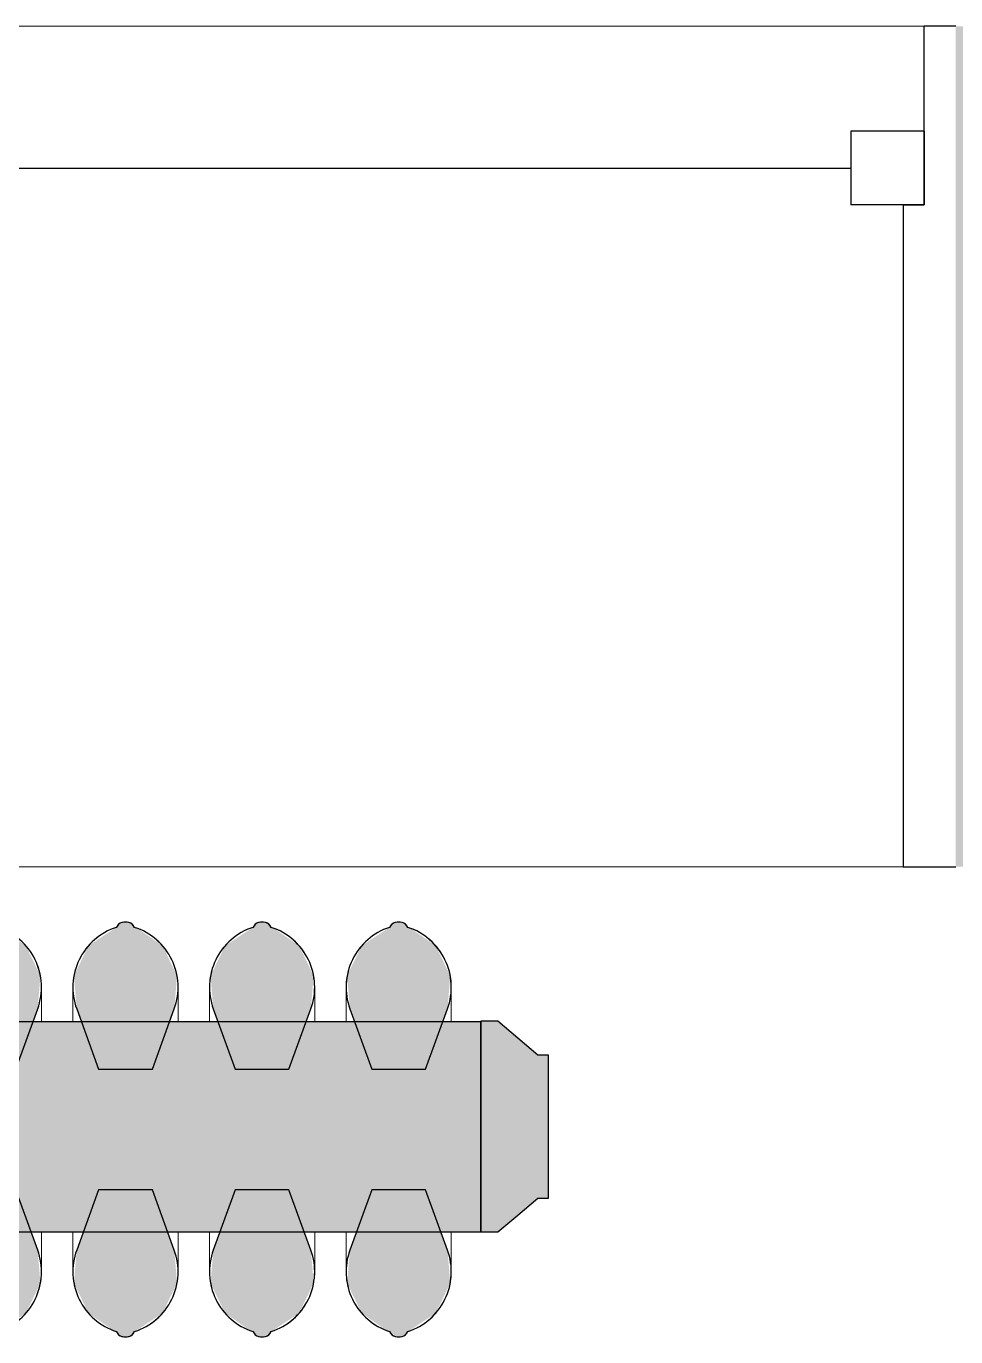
# Model space of a CAD drawing. Header units: inches. Extents: x -1287 to 1590, y -3558 to 989.
# Drawn here: x -174.18 to -152.07, y 532.5 to 563.68 of the extents above; entities that cross this region are included whole.
import ezdxf

# ---------------------------------------------------------------- set-up
doc = ezdxf.new("R2010")
doc.units = ezdxf.units.IN
doc.header["$MEASUREMENT"] = 0
for name, color, linetype, lineweight in [('A-GENM', 13, 'Continuous', 9), ('A-GLAZ', 151, 'Continuous', 18), ('A-WALL', 113, 'Continuous', 18), ('A-WALL-PATT', 111, 'Continuous', 18)]:
    doc.layers.add(name, color=color, linetype=linetype, lineweight=lineweight)

# ---------------------------------------------------------------- blocks, each defined once
blk = doc.blocks.new('Double Hung - side window 4_ X 6_ 3_ H 2-6124000-1st Floor Construction')
at = {"layer": 'A-GLAZ', "color": 8, "lineweight": 30}
for p, q in [((21.36523437499916, 5.750000000000001), (21.36523437499916, 10)), ((22.11523437499993, 10), (21.36523437499916, 10)), ((19.61523437499987, 7.5), (19.61523437499987, 5.750000000000001)), ((21.36523437499916, 7.5), (19.61523437499987, 7.5)), ((21.36523437499916, 7.5), (21.36523437499916, 5.750000000000001)), ((-19.61523437500052, 6.624999999999966), (19.61523437499988, 6.624999999999966)), ((21.36523437499916, 5.750000000000001), (19.61523437499987, 5.750000000000001)), ((20.86523437499987, 5.750000000000001), (21.36523437499916, 5.750000000000001)), ((20.86523437499987, 5.750000000000001), (20.86523437499987, -10.00000000000001)), ((20.86523437499987, -10.00000000000001), (22.1152343750005, -10.00000000000001))]:
    blk.add_line(p, q, dxfattribs=at)
blk = doc.blocks.new('Cast_Iron_Radiator_8182 - Cast_Iron_Radiator_8182-V46-1st Floor Construction')
at = {"layer": 'A-GENM'}
h = blk.add_hatch(color=7, dxfattribs=at)
h.paths.add_polyline_path([(5.226150043624471, -3.659771753697754), (5.161429693982568, -2.870047532781285), (4.639065636835539, -1.43486408103476), (3.360934363162556, -1.43486408103476), (2.838570306015526, -2.870047532781285), (2.773849956373538, -3.659771753697754), (3.120515479449437, -4.372285672069608), (3.807405412409622, -4.848145923510713), (3.87448298260702, -4.910151791603169), (4.036981457675352, -4.932636959333506), (4.125517017391075, -4.910151791603169), (4.218168685867254, -4.808765265588447), (4.879484520548657, -4.372285672069608), (5.1050234200259, -3.908727589956328)], flags=0)
h.paths.add_polyline_path([(5.226150043623107, 3.659771753698947), (4.879484520548572, 4.372285672067988), (4.192594587588387, 4.848145923509178), (4.125517017390989, 4.910151791604362), (3.963018542322657, 4.9326369593347), (3.87448298260702, 4.910151791604362), (3.781831314130755, 4.808765265589641), (3.120515479449437, 4.372285672067988), (2.773849956373538, 3.659771753698947), (2.838570306015441, 2.870047532782479), (3.360934363162556, 1.434864081033225), (4.639065636835539, 1.434864081033225), (5.161429693982568, 2.870047532782479)], flags=0)
h = blk.add_hatch(color=7, dxfattribs=at)
h.paths.add_polyline_path([(8.47615004362356, -3.659771753697754), (8.411429693983022, -2.870047532781285), (7.889065636835993, -1.43486408103476), (6.610934363163095, -1.43486408103476), (6.088570306014531, -2.870047532781285), (6.023849956373993, -3.659771753697754), (6.370515479448613, -4.372285672069522), (7.057405412408712, -4.848145923510713), (7.124482982607474, -4.910151791603169), (7.286981457675807, -4.932636959333506), (7.375517017390165, -4.910151791603169), (7.468168685867709, -4.808765265588447), (8.129484520549111, -4.372285672069522), (8.355023420025502, -3.908727589956328)], flags=0)
h.paths.add_polyline_path([(8.47615004362356, 3.659771753698947), (8.129484520549026, 4.372285672067988), (7.442594587588842, 4.848145923509178), (7.37551701739008, 4.910151791604362), (7.213018542321747, 4.9326369593347), (7.124482982607474, 4.910151791604362), (7.031831314129845, 4.808765265589641), (6.370515479448527, 4.372285672067988), (6.023849956373993, 3.659771753698947), (6.088570306014531, 2.870047532782479), (6.610934363163095, 1.434864081033225), (7.889065636835908, 1.434864081033225), (8.411429693983022, 2.870047532782479)], flags=0)
h = blk.add_hatch(color=7, dxfattribs=at)
h.paths.add_polyline_path([(11.72615004362402, 3.659771753699033), (11.37948452054948, 4.372285672067988), (10.6925945875893, 4.848145923509178), (10.62551701739053, 4.910151791604362), (10.4630185423222, 4.9326369593347), (10.37448298260793, 4.910151791604362), (10.2818313141303, 4.808765265589641), (9.620515479448981, 4.372285672067988), (9.273849956374447, 3.659771753699033), (9.338570306014985, 2.870047532782479), (9.8609343631621, 1.434864081033225), (11.139065636835, 1.434864081033225), (11.6614296939822, 2.870047532782479)], flags=0)
h.paths.add_polyline_path([(11.72615004362402, -3.659771753697754), (11.66142969398356, -2.870047532781285), (11.139065636835, -1.43486408103476), (9.8609343631621, -1.43486408103476), (9.338570306014985, -2.870047532781285), (9.273849956374447, -3.659771753697754), (9.620515479449066, -4.372285672069522), (10.30740541240925, -4.848145923510713), (10.37448298260801, -4.910151791603169), (10.53698145767626, -4.932636959333506), (10.62551701739053, -4.910151791603169), (10.71816868586825, -4.808765265588447), (11.37948452054957, -4.372285672069522), (11.60502342002596, -3.908727589956328)], flags=0)
h = blk.add_hatch(color=7, dxfattribs=at)
h.paths.add_polyline_path([(14.97615004362456, -3.659771753697754), (14.91142969398265, -2.870047532781285), (14.38906563683545, -1.43486408103476), (13.11093436316255, -1.43486408103476), (12.58857030601544, -2.870047532781285), (12.52384995637354, -3.659771753697754), (12.87051547944952, -4.372285672069522), (13.55740541240971, -4.848145923507899), (13.6244829826071, -4.910151791603169), (13.78698145767535, -4.932636959333506), (13.87551701739099, -4.910151791603169), (13.96816868586734, -4.808765265588447), (14.62948452054857, -4.372285672069522), (14.8550234200259, -3.908727589956328)], flags=0)
h.paths.add_polyline_path([(14.97615004362319, 3.659771753699033), (14.62948452054857, 4.372285672067988), (13.94259458758839, 4.848145923509263), (13.87551701739099, 4.910151791604362), (13.71301854232274, 4.9326369593347), (13.62448298260702, 4.910151791604362), (13.53183131413075, 4.808765265589641), (12.87051547944944, 4.372285672067988), (12.52384995637354, 3.659771753699033), (12.58857030601544, 2.870047532782479), (13.11093436316255, 1.434864081033225), (14.38906563683545, 1.434864081033225), (14.91142969398257, 2.870047532782479)], flags=0)
for points in [[(15.70151751941671, -2.437867123277868), (15.70151751941662, 2.561094278890919), (-7.179277944830885, 2.561094278891005), (-7.179277944830885, -2.437867123277868), (11.73499457829206, -2.437867123277868)], [(17.31376319949882, -1.633754685820122), (17.31376319949882, 1.770055704873044), (17.06376319949836, 1.770055704873044), (16.10620764560022, 2.573908107555468), (15.70151751941662, 2.573908107555468), (15.70151751941671, -2.43760708850263), (16.1062076456003, -2.43760708850263), (17.06376319949845, -1.633754685820122)]]:
    blk.add_hatch(color=7, dxfattribs=at).paths.add_polyline_path(points, flags=0)
at = {"layer": 'A-GENM', "color": 8, "lineweight": 30}
for p, q in [((7.057405412409479, 4.848145923509946), (7.031831314130613, 4.808765265590409)), ((7.286981457676574, 4.932636959335468), (7.213018542322515, 4.932636959335468)), ((7.468168685868476, 4.808765265590409), (7.44259458758961, 4.848145923509946)), ((10.30740541240993, 4.848145923509946), (10.28183131413107, 4.808765265590409)), ((10.53698145767703, 4.932636959335468), (10.46301854232297, 4.932636959335468)), ((10.71816868586893, 4.808765265590409), (10.69259458759006, 4.848145923509946)), ((13.55740541241039, 4.848145923509946), (13.53183131413152, 4.808765265590409)), ((13.78698145767612, 4.932636959335468), (13.71301854232342, 4.932636959335468)), ((13.96816868586802, 4.808765265590409), (13.94259458758915, 4.848145923509946)), ((4.639065636836221, 1.434864081033993), (5.161429693983336, 2.870047532783246)), ((6.088570306015298, 2.870047532783246), (6.610934363163778, 1.434864081033993)), ((7.889065636836675, 1.434864081033993), (8.41142969398379, 2.870047532783246)), ((9.338570306015752, 2.870047532783246), (9.860934363162867, 1.434864081033993)), ((11.13906563683577, 1.434864081033993), (11.66142969398424, 2.870047532783246)), ((12.58857030601621, 2.870047532783246), (13.11093436316332, 1.434864081033993)), ((14.38906563683622, 1.434864081033993), (14.91142969398333, 2.870047532783246)), ((15.70151751941739, 2.561094278891687), (-7.179277944830118, 2.561094278891687)), ((16.10620764560099, 2.573908107556235), (15.70151751941739, 2.573908107556235)), ((15.70151751941739, 2.573908107556235), (15.70151751941739, -2.437607088501863)), ((15.70151751941739, -2.437867123277101), (15.70151751941739, 2.561094278891687)), ((17.31376319949959, 1.770055704873812), (17.06376319949913, 1.770055704873812)), ((17.31376319949959, -1.63375468581944), (17.31376319949959, 1.770055704873812)), ((6.610934363163778, 1.434864081033993), (7.889065636836675, 1.434864081033993)), ((9.860934363162867, 1.434864081033993), (11.13906563683577, 1.434864081033993)), ((13.11093436316332, 1.434864081033993), (14.38906563683622, 1.434864081033993)), ((5.161429693983336, -2.870047532780517), (4.639065636836221, -1.434864081033993)), ((6.610934363163778, -1.434864081033993), (6.088570306015298, -2.870047532780517)), ((7.889065636836675, -1.434864081033993), (6.610934363163778, -1.434864081033993)), ((8.41142969398379, -2.870047532780517), (7.889065636836675, -1.434864081033993)), ((9.860934363162867, -1.434864081033993), (9.338570306015752, -2.870047532780517)), ((11.13906563683577, -1.434864081033993), (9.860934363162867, -1.434864081033993)), ((11.66142969398424, -2.870047532780517), (11.13906563683577, -1.434864081033993)), ((13.11093436316332, -1.434864081033993), (12.58857030601621, -2.870047532780517)), ((14.38906563683622, -1.434864081033993), (13.11093436316332, -1.434864081033993)), ((14.91142969398333, -2.870047532780517), (14.38906563683622, -1.434864081033993)), ((17.06376319949913, -1.63375468581944), (17.31376319949959, -1.63375468581944)), ((-7.179277944830118, -2.437867123277101), (15.70151751941739, -2.437867123277101)), ((15.70151751941739, -2.437607088501863), (16.10620764560099, -2.437607088501863)), ((7.031831314130613, -4.80876526558768), (7.057405412409479, -4.848145923509946)), ((7.213018542322515, -4.932636959332739), (7.286981457676574, -4.932636959332739)), ((7.44259458758961, -4.848145923509946), (7.468168685868476, -4.80876526558768)), ((10.28183131413107, -4.80876526558768), (10.30740541240993, -4.848145923509946)), ((10.46301854232297, -4.932636959332739), (10.53698145767703, -4.932636959332739)), ((10.69259458759006, -4.848145923509946), (10.71816868586893, -4.80876526558768)), ((13.53183131413152, -4.80876526558768), (13.55740541241039, -4.848145923507217)), ((13.71301854232342, -4.932636959332739), (13.78698145767612, -4.932636959332739)), ((13.94259458758915, -4.848145923507217), (13.96816868586802, -4.80876526558768))]:
    blk.add_line(p, q, dxfattribs=at)
at = {"layer": 'A-GENM', "flags": 128}
for points in [[(4.86493149787418, 4.388632481275066), (4.90425264828525, 4.34331838682371), (4.941730265503508, 4.296468112190211), (4.977304393336452, 4.248156607819822), (5.010918120768195, 4.198461161813667), (5.042517673005306, 4.147461276284331), (5.072052497505154, 4.09523854016902), (5.09947534484894, 4.041876498705533), (5.124742344330939, 3.987460519776703), (5.147813074141765, 3.932077657340812), (5.1686506260354, 3.875816512163282), (5.187221664373765, 3.818767090074828), (5.203496479457328, 3.761020657980736), (5.21744903505359, 3.702669597853883), (5.229057010049956, 3.643807258942729), (5.238301834162768, 3.584527808433108), (5.245168717645469, 3.524926080800185), (5.249646674949331, 3.465097426093734), (5.251728542298138, 3.405137557398575), (5.251890762803582, 3.383077747770471)], [(5.998109237193602, 3.383077747770556), (5.999309077202155, 3.443061749050457), (6.002906677739673, 3.502949788724294), (6.008896283412809, 3.56264605870399), (6.017268312130112, 3.622055057691966), (6.02800937043176, 3.681081743963204), (6.041102274915573, 3.739631687411218), (6.056526079727433, 3.797611220616715), (6.074256110069967, 3.854927588694749), (6.094264001676719, 3.911489097683244), (6.116517746189316, 3.967205261233544), (6.140981742363606, 4.021986945369547), (6.167616853024724, 4.075746511082797), (6.196380467677186, 4.128397954536154), (6.227226570673507, 4.179857044651867), (6.260105814829131, 4.230041457863137), (6.294965600367191, 4.278870909814116), (6.331750159067183, 4.326267283798187), (6.370400643482212, 4.372154755727734), (6.410855221082271, 4.416459915436405), (6.453049173172871, 4.459111884119806), (6.496914998431634, 4.500042427726867), (6.542382520895727, 4.539186066118986), (6.589379002228411, 4.576480177825061), (6.637829258084962, 4.611865100222047), (6.687655778391416, 4.645284224982446), (6.738778851344448, 4.67668408863551), (6.791116690932966, 4.706014458097967), (6.844585567778551, 4.733228411035298), (6.899099943084166, 4.758282410928131), (6.954572605478631, 4.781136376721405), (7.010914810535438, 4.801753746944853), (7.031831314130016, 4.808765265589044)], [(7.057405412408797, 4.848145923509775), (7.061571062393369, 4.85428795466592), (7.065978996038893, 4.860258491282962), (7.070622161591586, 4.866047981775863), (7.075493130977207, 4.87164716419491), (7.080584111683691, 4.877047081042746), (7.085886959228104, 4.882239093604197), (7.091393190185499, 4.887214895766731), (7.097093995760985, 4.891966527308425), (7.102980255881675, 4.896486386632488), (7.109042553787076, 4.90076724292794), (7.115271191093824, 4.904802247738217), (7.121656203310862, 4.908584945916288), (7.128187375780782, 4.912109285951799), (7.134854260020631, 4.915369629652758), (7.141646190438222, 4.91836076116462), (7.148552301393351, 4.921077895315022), (7.15556154458207, 4.923516685269049), (7.162662706710193, 4.925673229483038), (7.169844427433417, 4.927544077946151), (7.177095217530392, 4.929126237700017), (7.184403477283836, 4.930417177626452), (7.191757515037039, 4.931414832497125), (7.199145565898561, 4.932117606276903), (7.206555810562889, 4.932524374677882), (7.213018542321747, 4.932636959334615)], [(7.28698145767538, 4.932636959334615), (7.294401374021276, 4.932488541218077), (7.301809420083855, 4.932043524305839), (7.30919374456971, 4.931302620529919), (7.316542534134896, 4.930267015178514), (7.323844032283772, 4.928938364999111), (7.331086558176877, 4.927318795548529), (7.338258525317712, 4.925410897792459), (7.345348460088956, 4.92321772396039), (7.35234502010715, 4.920742782662471), (7.359237012369078, 4.917990033276936), (7.366013411157183, 4.914963879615498), (7.372663375678882, 4.911669162878581), (7.379176267409661, 4.908111153909998), (7.385541667111993, 4.90429554476509), (7.391749391504333, 4.90022843960466), (7.39778950955187, 4.895916344929218), (7.40365235835415, 4.891366159170501), (7.409328558603817, 4.886585161655005), (7.414809029591395, 4.881581000958902), (7.420085003732168, 4.876361682671813), (7.425148040593228, 4.870935556589472), (7.429990040395636, 4.865311303356264), (7.434603256972593, 4.859497920577581), (7.43898031016161, 4.853504708425702), (7.442594587588331, 4.848145923509775)], [(7.468168685867197, 4.808765265589044), (7.524808007858154, 4.788978723950748), (7.580610773806796, 4.766943040660094), (7.635487711191501, 4.742693468109791), (7.689351028618915, 4.716268800442776), (7.742114556271303, 4.687711311490374), (7.793693883760226, 4.657066687142986), (7.844006495164677, 4.624383952262348), (7.892971901038975, 4.589715392252542), (7.940511767179316, 4.553116469413793), (7.986550039941164, 4.514645734215406), (8.031013067909013, 4.474364731626991), (8.073829719723078, 4.432337902659838), (8.114931497874208, 4.388632481275066), (8.154252648285192, 4.34331838682371), (8.19173026550362, 4.296468112190211), (8.22730439333648, 4.248156607819822), (8.260918120768137, 4.198461161813753), (8.292517673005333, 4.147461276284331), (8.322052497505096, 4.09523854016902), (8.349475344849052, 4.041876498705533), (8.374742344330967, 3.987460519776789), (8.397813074141792, 3.932077657340812), (8.418650626035427, 3.875816512163368), (8.437221664373878, 3.818767090074914), (8.453496479457355, 3.761020657980736), (8.467449035053532, 3.702669597853883), (8.479057010049898, 3.643807258942729), (8.48830183416271, 3.584527808433193), (8.495168717645411, 3.524926080800185), (8.499646674949444, 3.465097426093734), (8.501728542298165, 3.405137557398575), (8.50189076280361, 3.383077747770556)], [(9.24810923719363, 3.383077747770556), (9.249309077202183, 3.443061749050457), (9.2529066777397, 3.502949788724294), (9.258896283412836, 3.56264605870399), (9.267268312130225, 3.622055057691966), (9.278009370431702, 3.681081743963204), (9.2911022749156, 3.739631687411304), (9.30652607972746, 3.797611220616801), (9.324256110069909, 3.854927588694749), (9.344264001676661, 3.911489097683244), (9.366517746189258, 3.967205261233544), (9.390981742363634, 4.021986945369547), (9.417616853024667, 4.075746511082797), (9.446380467677129, 4.128397954536154), (9.477226570673535, 4.179857044651867), (9.510105814829073, 4.230041457863137), (9.544965600367133, 4.278870909814201), (9.58175015906721, 4.326267283798273), (9.62040064348224, 4.372154755727819), (9.660855221082214, 4.416459915436405), (9.703049173172813, 4.459111884119806), (9.746914998431661, 4.500042427726867), (9.792382520895755, 4.539186066118986), (9.839379002228439, 4.576480177825146), (9.887829258084905, 4.611865100222047), (9.937655778391358, 4.645284224982446), (9.988778851344476, 4.676684088635596), (10.04111669093299, 4.706014458098053), (10.09458556777858, 4.733228411035298), (10.14909994308419, 4.758282410928216), (10.20457260547857, 4.781136376721405), (10.26091481053547, 4.801753746944853), (10.28183131412996, 4.80876526558913)], [(10.30740541240882, 4.848145923509775), (10.31157106239348, 4.85428795466592), (10.31597899603883, 4.860258491283047), (10.32062216159153, 4.866047981775863), (10.32549313097715, 4.87164716419491), (10.33058411168372, 4.877047081042746), (10.33588695922813, 4.882239093604197), (10.34139319018553, 4.887214895766816), (10.34709399576093, 4.891966527308511), (10.3529802558817, 4.896486386632488), (10.35904255378719, 4.900767242928025), (10.36527119109385, 4.904802247738302), (10.3716562033108, 4.908584945916288), (10.37818737578072, 4.912109285951884), (10.38485426002074, 4.915369629652758), (10.39164619043816, 4.91836076116462), (10.39855230139346, 4.921077895315107), (10.40556154458201, 4.923516685269049), (10.41266270671022, 4.925673229483038), (10.41984442743336, 4.927544077946151), (10.42709521753033, 4.929126237700017), (10.43440347728378, 4.930417177626452), (10.44175751503707, 4.931414832497125), (10.4491455658985, 4.932117606276903), (10.45655581056292, 4.932524374677882), (10.46301854232186, 4.932636959334615)], [(10.53698145767541, 4.932636959334615), (10.5444013740213, 4.932488541218077), (10.5518094200838, 4.932043524305839), (10.55919374456974, 4.931302620529919), (10.56654253413492, 4.930267015178514), (10.5738440322838, 4.928938364999111), (10.5810865581769, 4.927318795548529), (10.58825852531774, 4.925410897792459), (10.5953484600889, 4.92321772396039), (10.60234502010726, 4.920742782662471), (10.60923701236911, 4.917990033276936), (10.61601341115712, 4.914963879615583), (10.62266337567882, 4.911669162878581), (10.6291762674096, 4.908111153909998), (10.63554166711202, 4.90429554476509), (10.64174939150436, 4.90022843960466), (10.6477895095519, 4.895916344929218), (10.65365235835418, 4.891366159170501), (10.65932855860384, 4.886585161655005), (10.66480902959134, 4.881581000958902), (10.6700850037322, 4.876361682671813), (10.67514804059334, 4.870935556589557), (10.67999004039566, 4.865311303356349), (10.68460325697253, 4.859497920577666), (10.68898031016155, 4.853504708425702), (10.69259458758836, 4.848145923509775)], [(10.71816868586722, 4.808765265589044), (10.77480800785818, 4.788978723950748), (10.83061077380682, 4.76694304066018), (10.88548771119144, 4.742693468109791), (10.93935102861886, 4.716268800442776), (10.99211455627133, 4.687711311490374), (11.04369388376025, 4.657066687142986), (11.09400649516462, 4.624383952262433), (11.142971901039, 4.589715392252628), (11.19051176717934, 4.553116469413879), (11.23655003994119, 4.514645734215406), (11.28101306790904, 4.474364731626991), (11.32382971972311, 4.432337902659838), (11.36493149787424, 4.388632481275066), (11.40425264828522, 4.34331838682371), (11.44173026550356, 4.296468112190211), (11.47730439333642, 4.248156607819822), (11.51091812076817, 4.198461161813753), (11.54251767300536, 4.147461276284331), (11.57205249750521, 4.095238540169105), (11.599475344849, 4.041876498705533), (11.62474234433091, 3.987460519776789), (11.64781307414182, 3.932077657340812), (11.66865062603537, 3.875816512163368), (11.68722166437382, 3.818767090074914), (11.7034964794573, 3.761020657980822), (11.71744903505356, 3.702669597853883), (11.72905701004993, 3.643807258942814), (11.73830183416274, 3.584527808433193), (11.74516871764544, 3.524926080800185), (11.74964667494939, 3.465097426093734), (11.75172854229811, 3.405137557398575), (11.75189076280364, 3.383077747770556)], [(12.49810923719357, 3.383077747770556), (12.49930907720213, 3.443061749050542), (12.50290667773964, 3.502949788724379), (12.50889628341286, 3.56264605870399), (12.51726831213017, 3.622055057691966), (12.52800937043182, 3.681081743963204), (12.54110227491554, 3.739631687411304), (12.55652607972749, 3.797611220616801), (12.57425611006994, 3.854927588694749), (12.59426400167678, 3.911489097683244), (12.61651774618929, 3.96720526123363), (12.64098174236366, 4.021986945369547), (12.6676168530247, 4.075746511082797), (12.69638046767716, 4.128397954536154), (12.72722657067348, 4.179857044651867), (12.7601058148291, 4.230041457863137), (12.79496560036725, 4.278870909814201), (12.83175015906724, 4.326267283798273), (12.87040064348227, 4.372154755727819), (12.91085522108224, 4.416459915436405), (12.95304917317284, 4.459111884119891), (12.9969149984316, 4.500042427726867), (13.0423825208957, 4.539186066118986), (13.08937900222847, 4.576480177825146), (13.13782925808493, 4.611865100222047), (13.18765577839147, 4.645284224982446), (13.23877885134442, 4.676684088635596), (13.29111669093302, 4.706014458098053), (13.34458556777852, 4.733228411035298), (13.39909994308422, 4.758282410928216), (13.4545726054786, 4.781136376721405), (13.51091481053549, 4.801753746944853), (13.53183131412999, 4.80876526558913)], [(13.55740541240877, 4.848145923509775), (13.56157106239342, 4.85428795466592), (13.56597899603886, 4.860258491283047), (13.57062216159147, 4.866047981775863), (13.57549313097718, 4.87164716419491), (13.58058411168375, 4.877047081042746), (13.58588695922808, 4.882239093604197), (13.59139319018547, 4.887214895766816), (13.59709399576096, 4.891966527308511), (13.60298025588165, 4.896486386632488), (13.60904255378713, 4.900767242928025), (13.61527119109379, 4.904802247738302), (13.62165620331092, 4.908584945916288), (13.62818737578075, 4.912109285951884), (13.63485426002069, 4.915369629652758), (13.64164619043819, 4.91836076116462), (13.64855230139341, 4.921077895315107), (13.65556154458204, 4.923516685269049), (13.66266270671025, 4.925673229483038), (13.66984442743339, 4.927544077946151), (13.67709521753036, 4.929126237700017), (13.68440347728381, 4.930417177626537), (13.69175751503701, 4.931414832497125), (13.69914556589853, 4.932117606276988), (13.70655581056294, 4.932524374677882), (13.7130185423218, 4.932636959334615)], [(13.78698145767535, 4.932636959334615), (13.79440137402133, 4.932488541218077), (13.80180942008383, 4.932043524305924), (13.80919374456968, 4.931302620530004), (13.81654253413495, 4.930267015178514), (13.82384403228374, 4.928938364999111), (13.83108655817685, 4.927318795548529), (13.83825852531777, 4.925410897792545), (13.84534846008893, 4.923217723960476), (13.85234502010721, 4.920742782662557), (13.85923701236913, 4.917990033277021), (13.86601341115715, 4.914963879615583), (13.87266337567885, 4.911669162878666), (13.87917626740963, 4.908111153909998), (13.88554166711205, 4.904295544765175), (13.8917493915043, 4.90022843960466), (13.89778950955184, 4.895916344929303), (13.90365235835412, 4.891366159170587), (13.90932855860379, 4.88658516165509), (13.91480902959137, 4.881581000958902), (13.92008500373222, 4.876361682671813), (13.92514804059328, 4.870935556589557), (13.92999004039569, 4.865311303356349), (13.93460325697256, 4.859497920577666), (13.93898031016158, 4.853504708425702), (13.94259458758839, 4.848145923509775)], [(13.96816868586725, 4.80876526558913), (14.02480800785812, 4.788978723950748), (14.08061077380677, 4.76694304066018), (14.13548771119147, 4.742693468109791), (14.18935102861889, 4.716268800442776), (14.24211455627136, 4.687711311490374), (14.29369388376028, 4.657066687143071), (14.34400649516465, 4.624383952262433), (14.39297190103903, 4.589715392252628), (14.44051176717937, 4.553116469413879), (14.48655003994122, 4.514645734215406), (14.53101306790907, 4.474364731626991), (14.57382971972313, 4.432337902659838), (14.61493149787426, 4.388632481275152), (14.65425264828525, 4.34331838682371), (14.69173026550359, 4.296468112190211), (14.72730439333654, 4.248156607819822), (14.76091812076819, 4.198461161813753), (14.7925176730053, 4.147461276284331), (14.82205249750515, 4.095238540169105), (14.84947534484902, 4.041876498705618), (14.87474234433094, 3.987460519776789), (14.89781307414185, 3.932077657340812), (14.91865062603548, 3.875816512163368), (14.93722166437385, 3.818767090074914), (14.95349647945741, 3.761020657980822), (14.96744903505359, 3.702669597853883), (14.97905701004995, 3.643807258942814), (14.98830183416277, 3.584527808433193), (14.99516871764547, 3.52492608080027), (14.99964667494942, 3.465097426093819), (15.00172854229814, 3.405137557398575), (15.00189076280358, 3.383077747770556)], [(5.251890762803582, 3.383077747770471), (5.251890762803582, 3.381171539753694), (5.251890762803582, 3.375455965229434), (5.251890762803582, 3.365940167897719), (5.251890762803582, 3.352639371004443), (5.251890762803582, 3.335574852987093), (5.251890762803582, 3.314773913434351), (5.251890762803582, 3.290269829412267), (5.251890762803582, 3.26210180222796), (5.251890762803582, 3.230314894716002), (5.251890762803582, 3.194959959147695), (5.251890762803582, 3.156093555877902), (5.251890762803582, 3.113777862860757), (5.251890762803582, 3.068080576178346), (5.251890762803582, 3.019074801740941), (5.251890762803582, 2.966838938333864), (5.251890762803582, 2.911456552195204), (5.251890762803582, 2.85301624332888), (5.251890762803582, 2.791611503762112), (5.251890762803582, 2.727340567979467), (5.251890762803582, 2.660306255767722), (5.251890762803582, 2.59061580772655), (5.251890762803582, 2.561094278890919)], [(5.998109237193517, 2.57136493899631), (5.998109237193517, 2.641753365804959), (5.998109237193517, 2.709515337450341), (5.998109237193517, 2.774542449233052), (5.998109237193517, 2.836730671645824), (5.998109237193517, 2.895980516798857), (5.998109237193517, 2.95219719757938), (5.998109237193517, 3.005290779290305), (5.998109237193517, 3.055176323526865), (5.998109237193517, 3.101774024060063), (5.998109237193517, 3.145009334509268), (5.998109237193517, 3.184813087600844), (5.998109237193517, 3.221121605820968), (5.998109237193517, 3.253876803285635), (5.998109237193517, 3.283026278666511), (5.998109237193517, 3.30852339902114), (5.998109237193602, 3.330327374396091), (5.998109237193602, 3.348403323082067), (5.998109237193602, 3.362722327416946), (5.998109237193602, 3.373261480048597), (5.998109237193602, 3.38000392058089), (5.998109237193602, 3.38293886254749), (5.998109237193602, 3.383077747770556)], [(8.50189076280361, 3.383077747770556), (8.50189076280361, 3.381171539753694), (8.501890762803525, 3.375455965229434), (8.501890762803525, 3.365940167897804), (8.501890762803525, 3.352639371004443), (8.501890762803525, 3.335574852987093), (8.501890762803525, 3.314773913434351), (8.501890762803525, 3.290269829412267), (8.501890762803525, 3.26210180222796), (8.501890762803525, 3.230314894716087), (8.501890762803525, 3.19495995914778), (8.501890762803525, 3.156093555877902), (8.501890762803525, 3.113777862860843), (8.501890762803525, 3.068080576178346), (8.501890762803525, 3.019074801740941), (8.501890762803525, 2.966838938333864), (8.501890762803525, 2.911456552195289), (8.501890762803525, 2.85301624332888), (8.501890762803525, 2.791611503762112), (8.501890762803525, 2.727340567979467), (8.501890762803525, 2.660306255767722), (8.501890762803525, 2.59061580772655), (8.501890762803525, 2.561094278890919)], [(9.24810923719363, 2.57136493899631), (9.24810923719363, 2.641753365804959), (9.24810923719363, 2.709515337450341), (9.24810923719363, 2.774542449233052), (9.24810923719363, 2.836730671645824), (9.24810923719363, 2.895980516798943), (9.24810923719363, 2.952197197579465), (9.24810923719363, 3.005290779290305), (9.24810923719363, 3.055176323526865), (9.24810923719363, 3.101774024060063), (9.24810923719363, 3.145009334509353), (9.24810923719363, 3.184813087600844), (9.24810923719363, 3.221121605820968), (9.24810923719363, 3.253876803285635), (9.24810923719363, 3.283026278666511), (9.24810923719363, 3.30852339902114), (9.24810923719363, 3.330327374396176), (9.24810923719363, 3.348403323082067), (9.24810923719363, 3.362722327416946), (9.24810923719363, 3.373261480048597), (9.24810923719363, 3.38000392058089), (9.24810923719363, 3.38293886254749), (9.24810923719363, 3.383077747770556)], [(11.75189076280364, 3.383077747770556), (11.75189076280364, 3.381171539753694), (11.75189076280364, 3.37545596522952), (11.75189076280364, 3.365940167897804), (11.75189076280364, 3.352639371004443), (11.75189076280364, 3.335574852987093), (11.75189076280364, 3.314773913434436), (11.75189076280364, 3.290269829412267), (11.75189076280364, 3.262101802228045), (11.75189076280364, 3.230314894716087), (11.75189076280364, 3.19495995914778), (11.75189076280364, 3.156093555877987), (11.75189076280364, 3.113777862860843), (11.75189076280364, 3.068080576178346), (11.75189076280364, 3.019074801741027), (11.75189076280364, 2.966838938333864), (11.75189076280364, 2.911456552195289), (11.75189076280364, 2.85301624332888), (11.75189076280364, 2.791611503762197), (11.75189076280364, 2.727340567979553), (11.75189076280364, 2.660306255767807), (11.75189076280364, 2.590615807726635), (11.75189076280364, 2.561094278890919)], [(12.49810923719357, 2.57136493899631), (12.49810923719357, 2.641753365804959), (12.49810923719357, 2.709515337450426), (12.49810923719357, 2.774542449233138), (12.49810923719357, 2.836730671645824), (12.49810923719357, 2.895980516798943), (12.49810923719357, 2.952197197579465), (12.49810923719357, 3.005290779290305), (12.49810923719357, 3.055176323526865), (12.49810923719357, 3.101774024060063), (12.49810923719357, 3.145009334509353), (12.49810923719357, 3.184813087600844), (12.49810923719357, 3.221121605820968), (12.49810923719357, 3.25387680328572), (12.49810923719357, 3.283026278666511), (12.49810923719357, 3.30852339902114), (12.49810923719357, 3.330327374396176), (12.49810923719357, 3.348403323082067), (12.49810923719357, 3.362722327417031), (12.49810923719357, 3.373261480048597), (12.49810923719357, 3.380003920580975), (12.49810923719357, 3.38293886254749), (12.49810923719357, 3.383077747770556)], [(15.00189076280358, 3.383077747770556), (15.00189076280358, 3.381171539753779), (15.00189076280358, 3.37545596522952), (15.00189076280358, 3.365940167897804), (15.00189076280358, 3.352639371004443), (15.00189076280358, 3.335574852987093), (15.00189076280358, 3.314773913434436), (15.00189076280358, 3.290269829412267), (15.00189076280358, 3.262101802228045), (15.00189076280358, 3.230314894716087), (15.00189076280358, 3.19495995914778), (15.00189076280358, 3.156093555877987), (15.00189076280358, 3.113777862860843), (15.00189076280358, 3.068080576178346), (15.00189076280358, 3.019074801741027), (15.00189076280358, 2.966838938333864), (15.00189076280358, 2.911456552195289), (15.00189076280358, 2.85301624332888), (15.00189076280358, 2.791611503762197), (15.00189076280358, 2.727340567979553), (15.00189076280358, 2.660306255767807), (15.00189076280358, 2.590615807726635), (15.00189076280358, 2.561094278890919)], [(5.251890762803582, -2.437867123277868), (5.251890762803582, -2.498462663491352), (5.251890762803582, -2.571364938995884), (5.251890762803582, -2.641753365804532), (5.251890762803582, -2.709515337449914), (5.251890762803582, -2.774542449232626), (5.251890762803582, -2.836730671645398), (5.251890762803582, -2.895980516798431), (5.251890762803582, -2.952197197578954), (5.251890762803582, -3.005290779289794), (5.251890762803582, -3.055176323526438), (5.251890762803582, -3.101774024059636), (5.251890762803582, -3.145009334508841), (5.251890762803582, -3.184813087600417), (5.251890762803582, -3.221121605820457), (5.251890762803582, -3.253876803285209), (5.251890762803582, -3.283026278666085), (5.251890762803582, -3.308523399020714), (5.251890762803582, -3.330327374395665), (5.251890762803582, -3.348403323081555), (5.251890762803582, -3.36272232741652), (5.251890762803582, -3.373261480048086), (5.251890762803582, -3.380003920580463), (5.251890762803582, -3.382938862546979), (5.251890762803582, -3.38307774777013)], [(5.998109237193602, -3.383077747770045), (5.998109237193602, -3.381171539753268), (5.998109237193602, -3.375455965229008), (5.998109237193602, -3.365940167897292), (5.998109237193602, -3.352639371003931), (5.998109237193602, -3.335574852986667), (5.998109237193602, -3.314773913433924), (5.998109237193602, -3.29026982941184), (5.998109237193602, -3.262101802227533), (5.998109237193602, -3.230314894715576), (5.998109237193602, -3.194959959147269), (5.998109237193517, -3.156093555877475), (5.998109237193517, -3.113777862860331), (5.998109237193517, -3.068080576177919), (5.998109237193517, -3.019074801740515), (5.998109237193517, -2.966838938333353), (5.998109237193517, -2.911456552194778), (5.998109237193517, -2.853016243328454), (5.998109237193517, -2.791611503761686), (5.998109237193517, -2.727340567979041), (5.998109237193517, -2.660306255767295), (5.998109237193517, -2.590615807726123), (5.998109237193517, -2.518380713705795), (5.998109237193517, -2.443716534447531)], [(8.501890762803525, -2.437867123277868), (8.501890762803525, -2.498462663491352), (8.501890762803525, -2.571364938995799), (8.501890762803525, -2.641753365804447), (8.501890762803525, -2.709515337449914), (8.501890762803525, -2.774542449232626), (8.501890762803525, -2.836730671645312), (8.501890762803525, -2.895980516798431), (8.501890762803525, -2.952197197578954), (8.501890762803525, -3.005290779289794), (8.501890762803525, -3.055176323526353), (8.501890762803525, -3.101774024059551), (8.501890762803525, -3.145009334508841), (8.501890762803525, -3.184813087600332), (8.501890762803525, -3.221121605820457), (8.501890762803525, -3.253876803285209), (8.501890762803525, -3.283026278666), (8.501890762803525, -3.308523399020629), (8.50189076280361, -3.330327374395665), (8.50189076280361, -3.348403323081555), (8.50189076280361, -3.362722327416435), (8.50189076280361, -3.373261480048086), (8.50189076280361, -3.380003920580463), (8.50189076280361, -3.382938862546979), (8.50189076280361, -3.383077747770045)], [(9.24810923719363, -3.383077747770045), (9.24810923719363, -3.381171539753268), (9.24810923719363, -3.375455965229008), (9.24810923719363, -3.365940167897292), (9.24810923719363, -3.352639371003931), (9.24810923719363, -3.335574852986667), (9.24810923719363, -3.314773913433924), (9.24810923719363, -3.290269829411755), (9.24810923719363, -3.262101802227533), (9.24810923719363, -3.230314894715576), (9.24810923719363, -3.194959959147269), (9.24810923719363, -3.156093555877475), (9.24810923719363, -3.113777862860331), (9.24810923719363, -3.068080576177919), (9.24810923719363, -3.019074801740515), (9.24810923719363, -2.966838938333353), (9.24810923719363, -2.911456552194778), (9.24810923719363, -2.853016243328369), (9.24810923719363, -2.791611503761686), (9.24810923719363, -2.727340567979041), (9.24810923719363, -2.660306255767295), (9.24810923719363, -2.590615807726123), (9.24810923719363, -2.518380713705795), (9.24810923719363, -2.443716534447531)], [(11.75189076280364, -2.437867123277868), (11.75189076280364, -2.498462663491352), (11.75189076280364, -2.571364938995799), (11.75189076280364, -2.641753365804447), (11.75189076280364, -2.709515337449914), (11.75189076280364, -2.774542449232626), (11.75189076280364, -2.836730671645312), (11.75189076280364, -2.895980516798431), (11.75189076280364, -2.952197197578954), (11.75189076280364, -3.005290779289794), (11.75189076280364, -3.055176323526353), (11.75189076280364, -3.101774024059551), (11.75189076280364, -3.145009334508841), (11.75189076280364, -3.184813087600332), (11.75189076280364, -3.221121605820457), (11.75189076280364, -3.253876803285123), (11.75189076280364, -3.283026278666), (11.75189076280364, -3.308523399020629), (11.75189076280364, -3.330327374395665), (11.75189076280364, -3.348403323081555), (11.75189076280364, -3.362722327416435), (11.75189076280364, -3.373261480048086), (11.75189076280364, -3.380003920580378), (11.75189076280364, -3.382938862546979), (11.75189076280364, -3.383077747770045)], [(12.49810923719357, -3.383077747770045), (12.49810923719357, -3.381171539753182), (12.49810923719357, -3.375455965229008), (12.49810923719357, -3.365940167897292), (12.49810923719357, -3.352639371003931), (12.49810923719357, -3.335574852986582), (12.49810923719357, -3.314773913433924), (12.49810923719357, -3.290269829411755), (12.49810923719357, -3.262101802227533), (12.49810923719357, -3.230314894715576), (12.49810923719357, -3.194959959147269), (12.49810923719357, -3.156093555877475), (12.49810923719357, -3.113777862860331), (12.49810923719357, -3.068080576177834), (12.49810923719357, -3.019074801740515), (12.49810923719357, -2.966838938333353), (12.49810923719357, -2.911456552194778), (12.49810923719357, -2.853016243328369), (12.49810923719357, -2.791611503761686), (12.49810923719357, -2.727340567979041), (12.49810923719357, -2.660306255767295), (12.49810923719357, -2.590615807726123), (12.49810923719357, -2.518380713705795), (12.49810923719357, -2.443716534447531)], [(15.00189076280358, -2.437867123277868), (15.00189076280358, -2.498462663491352), (15.00189076280358, -2.571364938995799), (15.00189076280358, -2.641753365804447), (15.00189076280358, -2.709515337449829), (15.00189076280358, -2.774542449232541), (15.00189076280358, -2.836730671645312), (15.00189076280358, -2.895980516798346), (15.00189076280358, -2.952197197578954), (15.00189076280358, -3.005290779289794), (15.00189076280358, -3.055176323526353), (15.00189076280358, -3.101774024059551), (15.00189076280358, -3.145009334508756), (15.00189076280358, -3.184813087600332), (15.00189076280358, -3.221121605820457), (15.00189076280358, -3.253876803285123), (15.00189076280358, -3.283026278666), (15.00189076280358, -3.308523399020629), (15.00189076280358, -3.330327374395579), (15.00189076280358, -3.348403323081555), (15.00189076280358, -3.362722327416435), (15.00189076280358, -3.373261480048086), (15.00189076280358, -3.380003920580378), (15.00189076280358, -3.382938862546979), (15.00189076280358, -3.383077747770045)], [(5.251890762803582, -3.38307774777013), (5.250690922795029, -3.443061749050031), (5.247093322257512, -3.502949788723867), (5.241103716584376, -3.562646058703478), (5.232731687866987, -3.62205505769154), (5.221990629565425, -3.681081743962778), (5.208897725081612, -3.739631687410792), (5.193473920269667, -3.797611220616289), (5.175743889927218, -3.854927588694323), (5.155735998320465, -3.911489097682732), (5.133482253807869, -3.967205261233118), (5.109018257633578, -4.021986945369036), (5.08238314697246, -4.075746511082371), (5.053619532320083, -4.128397954535727), (5.022773429323677, -4.179857044651441), (4.989894185168054, -4.23004145786271), (4.955034399629993, -4.27887090981369), (4.918249840930002, -4.326267283797761), (4.879599356514972, -4.372154755727307)], [(7.031831314130016, -4.808765265588618), (6.975191992138973, -4.788978723950236), (6.919389226190417, -4.766943040659668), (6.864512288805712, -4.742693468109279), (6.810648971378298, -4.716268800442264), (6.757885443725825, -4.687711311489863), (6.706306116236987, -4.657066687142559), (6.655993504832536, -4.624383952261922), (6.607028098958238, -4.589715392252116), (6.559488232817812, -4.553116469413367), (6.513449960056049, -4.514645734214894), (6.468986932088199, -4.474364731626479), (6.426170280274135, -4.432337902659326), (6.385068502123004, -4.38863248127464), (6.345747351711934, -4.343318386823198), (6.308269734493677, -4.296468112189699), (6.272695606660732, -4.24815660781931), (6.23908187922899, -4.198461161813241), (6.207482326991879, -4.147461276283905), (6.177947502492031, -4.095238540168594), (6.150524655148245, -4.041876498705107), (6.125257655666245, -3.987460519776277), (6.10218692585542, -3.932077657340386), (6.081349373961785, -3.875816512162856), (6.062778335623334, -3.818767090074402), (6.046503520539857, -3.76102065798031), (6.03255096494368, -3.702669597853372), (6.020942989947229, -3.643807258942303), (6.011698165834416, -3.584527808432682), (6.004831282351716, -3.524926080799758), (6.000353325047853, -3.465097426093308), (5.998271457699047, -3.405137557398148), (5.998109237193602, -3.383077747770045)], [(8.50189076280361, -3.383077747770045), (8.500690922795057, -3.443061749050031), (8.49709332225754, -3.502949788723867), (8.491103716584403, -3.562646058703478), (8.482731687867014, -3.622055057691454), (8.471990629565452, -3.681081743962693), (8.45889772508164, -3.739631687410792), (8.44347392026978, -3.797611220616289), (8.425743889927245, -3.854927588694323), (8.405735998320493, -3.911489097682732), (8.383482253807982, -3.967205261233118), (8.35901825763352, -4.021986945369036), (8.332383146972573, -4.075746511082285), (8.303619532320026, -4.128397954535642), (8.272773429323705, -4.179857044651356), (8.239894185168081, -4.230041457862625), (8.205034399630021, -4.27887090981369), (8.168249840930029, -4.326267283797761), (8.129599356514914, -4.372154755727307), (8.08914477891494, -4.416459915435978), (8.046950826824341, -4.45911188411938), (8.003085001565493, -4.500042427726355), (7.9576174791014, -4.539186066118474), (7.910620997768802, -4.576480177824634), (7.862170741912336, -4.611865100221535), (7.812344221605797, -4.645284224981935), (7.761221148652765, -4.676684088635084), (7.708883309064247, -4.706014458097541), (7.655414432218577, -4.733228411034786), (7.600900056913047, -4.758282410927705), (7.545427394518582, -4.781136376720894), (7.489085189461774, -4.801753746944342), (7.468168685867197, -4.808765265588618)], [(10.28183131412996, -4.808765265588618), (10.22519199213909, -4.788978723950236), (10.16938922619044, -4.766943040659668), (10.11451228880574, -4.742693468109279), (10.06064897137833, -4.716268800442264), (10.00788544372585, -4.687711311489863), (9.956306116236929, -4.657066687142559), (9.905993504832649, -4.624383952261922), (9.85702809895818, -4.589715392252116), (9.80948823281784, -4.553116469413367), (9.763449960055992, -4.514645734214894), (9.718986932088141, -4.474364731626479), (9.676170280274077, -4.432337902659326), (9.635068502122946, -4.38863248127464), (9.595747351711962, -4.343318386823198), (9.558269734493619, -4.296468112189699), (9.522695606660674, -4.24815660781931), (9.489081879229017, -4.198461161813241), (9.457482326991906, -4.14746127628382), (9.427947502492058, -4.095238540168594), (9.400524655148187, -4.041876498705022), (9.375257655666358, -3.987460519776277), (9.352186925855362, -3.9320776573403), (9.331349373961812, -3.875816512162856), (9.312778335623362, -3.818767090074402), (9.2965035205398, -3.76102065798031), (9.282550964943622, -3.702669597853372), (9.270942989947256, -3.643807258942303), (9.261698165834444, -3.584527808432682), (9.254831282351828, -3.524926080799758), (9.250353325047795, -3.465097426093308), (9.248271457699074, -3.405137557398063), (9.24810923719363, -3.383077747770045)], [(11.75189076280364, -3.383077747770045), (11.75069092279509, -3.443061749049945), (11.74709332225757, -3.502949788723867), (11.74110371658443, -3.562646058703478), (11.73273168786704, -3.622055057691454), (11.7219906295654, -3.681081743962693), (11.70889772508167, -3.739631687410792), (11.69347392026972, -3.797611220616289), (11.67574388992727, -3.854927588694238), (11.65573599832044, -3.911489097682732), (11.63348225380792, -3.967205261233033), (11.60901825763355, -4.021986945369036), (11.58238314697252, -4.075746511082285), (11.55361953232014, -4.128397954535642), (11.52277342932373, -4.179857044651356), (11.48989418516811, -4.230041457862625), (11.45503439962996, -4.27887090981369), (11.41824984092997, -4.326267283797761), (11.37959935651494, -4.372154755727307), (11.33914477891497, -4.416459915435893), (11.29695082682437, -4.45911188411938), (11.25308500156561, -4.500042427726355), (11.20761747910151, -4.539186066118474), (11.16062099776874, -4.576480177824634), (11.11217074191228, -4.611865100221535), (11.06234422160574, -4.645284224981935), (11.01122114865279, -4.676684088635084), (10.95888330906419, -4.706014458097541), (10.90541443221869, -4.733228411034786), (10.85090005691299, -4.758282410927705), (10.79542739451861, -4.781136376720894), (10.7390851894618, -4.801753746944342), (10.71816868586722, -4.808765265588618)], [(13.53183131412999, -4.808765265588533), (13.47519199213903, -4.788978723950236), (13.41938922619047, -4.766943040659668), (13.36451228880577, -4.742693468109279), (13.31064897137835, -4.716268800442264), (13.25788544372588, -4.687711311489863), (13.20630611623696, -4.657066687142474), (13.15599350483259, -4.624383952261922), (13.10702809895821, -4.589715392252116), (13.05948823281778, -4.553116469413282), (13.01344996005602, -4.514645734214894), (12.96898693208817, -4.474364731626479), (12.92617028027411, -4.432337902659326), (12.88506850212297, -4.388632481274555), (12.84574735171199, -4.343318386823198), (12.80826973449365, -4.296468112189699), (12.77269560666079, -4.24815660781931), (12.73908187922905, -4.198461161813241), (12.70748232699193, -4.14746127628382), (12.677947502492, -4.095238540168594), (12.65052465514822, -4.041876498705022), (12.6252576556663, -3.987460519776277), (12.60218692585539, -3.9320776573403), (12.58134937396184, -3.875816512162856), (12.56277833562339, -3.818767090074402), (12.54650352053991, -3.761020657980225), (12.53255096494374, -3.702669597853372), (12.52094298994728, -3.643807258942303), (12.51169816583447, -3.584527808432682), (12.50483128235177, -3.524926080799673), (12.50035332504782, -3.465097426093223), (12.4982714576991, -3.405137557398063), (12.49810923719357, -3.383077747770045)], [(15.00189076280358, -3.383077747770045), (15.00069092279503, -3.443061749049945), (14.99709332225751, -3.502949788723782), (14.99110371658437, -3.562646058703478), (14.98273168786699, -3.622055057691454), (14.97199062956551, -3.681081743962693), (14.9588977250817, -3.739631687410792), (14.94347392026975, -3.797611220616289), (14.9257438899273, -3.854927588694238), (14.90573599832055, -3.911489097682732), (14.88348225380795, -3.967205261233033), (14.85901825763358, -4.021986945369036), (14.83238314697254, -4.075746511082285), (14.80361953232008, -4.128397954535642), (14.77277342932368, -4.179857044651356), (14.73989418516814, -4.230041457862625), (14.70503439963008, -4.27887090981369), (14.66824984093, -4.326267283797761), (14.62959935651497, -4.372154755727307), (14.589144778915, -4.416459915435893), (14.5469508268244, -4.459111884119294), (14.50308500156555, -4.500042427726355), (14.45761747910146, -4.539186066118474), (14.41062099776886, -4.576480177824549), (14.36217074191231, -4.611865100221535), (14.31234422160585, -4.645284224981935), (14.26122114865274, -4.676684088635084), (14.20888330906422, -4.706014458097456), (14.15541443221863, -4.733228411034786), (14.10090005691302, -4.758282410927705), (14.04542739451864, -4.781136376720894), (13.98908518946175, -4.801753746944342), (13.96816868586725, -4.808765265588533)], [(7.213018542321747, -4.932636959334103), (7.205598625975937, -4.932488541217565), (7.198190579913358, -4.932043524305413), (7.190806255427503, -4.931302620529492), (7.183457465862317, -4.930267015178003), (7.176155967713355, -4.9289383649986), (7.168913441820336, -4.927318795548017), (7.161741474679501, -4.925410897792033), (7.154651539908257, -4.923217723959964), (7.147654979889977, -4.920742782662045), (7.140762987628135, -4.917990033276509), (7.13398658884003, -4.914963879615072), (7.127336624318331, -4.911669162878154), (7.120823732587552, -4.908111153909487), (7.11445833288522, -4.904295544764664), (7.108250608492795, -4.900228439604148), (7.102210490445343, -4.895916344928792), (7.096347641643063, -4.891366159170075), (7.090671441393396, -4.886585161654579), (7.085190970405903, -4.88158100095839), (7.079914996265045, -4.876361682671301), (7.0748519594039, -4.870935556589045), (7.070009959601491, -4.865311303355838), (7.06539674302462, -4.859497920577154), (7.061019689835603, -4.853504708425191), (7.057405412408797, -4.848145923509349)], [(7.442594587588331, -4.848145923509349), (7.438428937603759, -4.854287954665494), (7.43402100395832, -4.860258491282536), (7.429377838405627, -4.866047981775352), (7.424506869020091, -4.871647164194484), (7.419415888313522, -4.877047081042234), (7.414113040769023, -4.882239093603686), (7.408606809811714, -4.887214895766305), (7.402906004236228, -4.891966527307999), (7.397019744115538, -4.896486386631977), (7.390957446210137, -4.900767242927514), (7.384728808903389, -4.90480224773779), (7.378343796686351, -4.908584945915776), (7.371812624216516, -4.912109285951373), (7.365145739976497, -4.915369629652246), (7.358353809559076, -4.918360761164108), (7.351447698603777, -4.921077895314595), (7.344438455415143, -4.923516685268623), (7.33733729328702, -4.925673229482526), (7.330155572563796, -4.927544077945639), (7.322904782466821, -4.929126237699506), (7.315596522713462, -4.930417177626025), (7.308242484960089, -4.931414832496698), (7.300854434098652, -4.932117606276477), (7.293444189434324, -4.93252437467737), (7.28698145767538, -4.932636959334103)], [(10.46301854232186, -4.932636959334103), (10.45559862597588, -4.932488541217565), (10.4481905799133, -4.932043524305327), (10.44080625542753, -4.931302620529492), (10.43345746586234, -4.930267015178003), (10.42615596771347, -4.9289383649986), (10.41891344182036, -4.927318795548017), (10.41174147467944, -4.925410897791948), (10.40465153990828, -4.923217723959879), (10.39765497989, -4.92074278266196), (10.39076298762816, -4.917990033276509), (10.38398658884014, -4.914963879615072), (10.37733662431827, -4.911669162878069), (10.37082373258749, -4.908111153909487), (10.36445833288516, -4.904295544764579), (10.35825060849282, -4.900228439604148), (10.35221049044537, -4.895916344928792), (10.34634764164309, -4.89136615916999), (10.34067144139342, -4.886585161654494), (10.33519097040593, -4.88158100095839), (10.32991499626499, -4.876361682671301), (10.32485195940393, -4.870935556589045), (10.32000995960152, -4.865311303355838), (10.31539674302465, -4.859497920577154), (10.31101968983563, -4.853504708425191), (10.30740541240882, -4.848145923509263)], [(10.69259458758844, -4.848145923509263), (10.68842893760379, -4.854287954665494), (10.68402100395835, -4.860258491282536), (10.67937783840565, -4.866047981775352), (10.67450686902003, -4.871647164194399), (10.66941588831346, -4.877047081042234), (10.66411304076914, -4.882239093603686), (10.65860680981174, -4.887214895766305), (10.65290600423617, -4.891966527307999), (10.64701974411557, -4.896486386631977), (10.64095744621008, -4.900767242927514), (10.63472880890333, -4.90480224773779), (10.62834379668629, -4.908584945915776), (10.62181262421646, -4.912109285951373), (10.61514573997652, -4.915369629652246), (10.60835380955902, -4.918360761164108), (10.6014476986038, -4.921077895314595), (10.59443845541517, -4.923516685268537), (10.58733729328696, -4.925673229482526), (10.58015557256382, -4.927544077945639), (10.57290478246676, -4.929126237699506), (10.5655965227134, -4.930417177626025), (10.55824248496012, -4.931414832496613), (10.55085443409859, -4.932117606276477), (10.54344418943435, -4.93252437467737), (10.53698145767541, -4.932636959334103)], [(13.7130185423218, -4.932636959334103), (13.70559862597591, -4.932488541217565), (13.69819057991341, -4.932043524305327), (13.69080625542747, -4.931302620529407), (13.68345746586237, -4.930267015178003), (13.67615596771341, -4.9289383649986), (13.66891344182039, -4.927318795548017), (13.66174147467947, -4.925410897791948), (13.65465153990831, -4.923217723959879), (13.64765497988995, -4.92074278266196), (13.64076298762811, -4.917990033276424), (13.63398658884009, -4.914963879615072), (13.62733662431839, -4.911669162878069), (13.62082373258761, -4.908111153909487), (13.61445833288519, -4.904295544764579), (13.60825060849285, -4.900228439604148), (13.60221049044531, -4.895916344928707), (13.59634764164312, -4.89136615916999), (13.59067144139337, -4.886585161654494), (13.58519097040587, -4.88158100095839), (13.5799149962651, -4.876361682671301), (13.57485195940387, -4.870935556589045), (13.57000995960155, -4.865311303355838), (13.56539674302468, -4.859497920577154), (13.56101968983566, -4.853504708425191), (13.55740541240885, -4.848145923509263)], [(13.94259458758839, -4.848145923509263), (13.93842893760373, -4.854287954665494), (13.93402100395838, -4.86025849128245), (13.92937783840568, -4.866047981775352), (13.92450686902006, -4.871647164194399), (13.91941588831349, -4.877047081042234), (13.91411304076908, -4.882239093603686), (13.90860680981169, -4.88721489576622), (13.90290600423628, -4.891966527307914), (13.89701974411551, -4.896486386631977), (13.89095744621011, -4.900767242927514), (13.88472880890344, -4.90480224773779), (13.87834379668641, -4.908584945915776), (13.87181262421649, -4.912109285951288), (13.86514573997647, -4.915369629652246), (13.85835380955905, -4.918360761164108), (13.85144769860375, -4.921077895314595), (13.8444384554152, -4.923516685268537), (13.83733729328699, -4.925673229482526), (13.83015557256385, -4.927544077945639), (13.82290478246688, -4.929126237699506), (13.81559652271343, -4.93041717762594), (13.80824248496014, -4.931414832496613), (13.80085443409871, -4.932117606276392), (13.79344418943429, -4.93252437467737), (13.78698145767535, -4.932636959334103)]]:
    blk.add_lwpolyline(points, dxfattribs=at)
at = {"layer": 'A-GENM', "color": 8, "lineweight": 30, "flags": 128}
for points in [[(17.06376319949913, 1.770055704873812), (16.58500272402943, 2.172002515613712), (16.10620764560099, 2.573908107556235)], [(16.10620764560099, -2.437607088501863), (16.58500272402943, -2.03570149655934), (17.06376319949913, -1.63375468581944)]]:
    blk.add_lwpolyline(points, dxfattribs=at)
at = {"layer": 'A-GENM', "color": 8, "lineweight": 30}
for centre, radius, start, end in [((3.751890762804652, 3.383077747771241), 1.500000000000001, 340.0000000000014, 71.88941963227057), ((7.498109237194777, 3.383077747771263), 1.500000000000002, 108.110580367726, 199.9999999999984), ((7.21301854232297, 4.747089575343783), 0.1855473839915447, 89.99999999999905, 146.9999999999987), ((7.286981457676463, 4.747089575343783), 0.185547383991545, 32.99999999998338, 89.99999999996984), ((7.001890762804659, 3.383077747771252), 1.500000000000001, 340.0000000000016, 71.88941963227057), ((10.74810923719478, 3.383077747771279), 1.500000000000001, 108.110580367726, 199.9999999999986), ((10.46301854232298, 4.747089575343794), 0.1855473839915444, 89.99999999999919, 146.9999999999989), ((10.53698145767647, 4.747089575343794), 0.1855473839915447, 32.99999999998459, 89.99999999996984), ((10.25189076280467, 3.383077747771268), 1.5, 340.0000000000014, 71.88941963227052), ((13.99810923719478, 3.383077747771284), 1.5, 108.1105803677261, 199.9999999999984), ((13.71301854232298, 4.747089575343804), 0.185547383991544, 89.99999999999889, 147.0000000000005), ((13.78698145767647, 4.747089575343804), 0.1855473839915443, 32.99999999998353, 89.99999999996984), ((13.50189076280467, 3.383077747771273), 1.5, 340.0000000000016, 71.88941963227039), ((3.751890762804731, -3.383077747769364), 1.5, 288.1105803677252, 19.99999999999889), ((7.498109237194765, -3.383077747769367), 1.500000000000001, 160.0000000000007, 251.8894196322732), ((7.001890762804736, -3.383077747769355), 1.500000000000002, 288.1105803677252, 19.99999999999871), ((10.74810923719477, -3.38307774776936), 1.5, 160.0000000000004, 251.8894196322731), ((10.25189076280474, -3.383077747769347), 1.500000000000002, 288.1105803677252, 19.99999999999886), ((13.99810923719477, -3.383077747769344), 1.500000000000001, 160.0000000000007, 251.8894196322732), ((13.50189076280475, -3.383077747769332), 1.5, 288.1105803677252, 19.99999999999869), ((7.213018542322953, -4.747089575341885), 0.1855473839915446, 213.0000000000001, 270.0000000000002), ((7.286981457676535, -4.747089575341885), 0.1855473839915454, 270.0000000000009, 327.0000000000006), ((10.46301854232296, -4.747089575341874), 0.1855473839915441, 212.9999999999999, 270.0000000000002), ((10.53698145767654, -4.747089575341874), 0.1855473839915451, 270.0000000000009, 326.9999999999993), ((13.71301854232297, -4.747089575341864), 0.1855473839915467, 212.9999999999982, 269.9999999999996), ((13.78698145767655, -4.747089575341863), 0.1855473839915439, 270.0000000000011, 326.9999999999999)]:
    blk.add_arc(centre, radius, start, end, dxfattribs=at)

msp = doc.modelspace()

# ---------------------------------------------------------------- hatches: boundary and pattern name
at = {"layer": 'A-WALL-PATT', "lineweight": 9}
h = msp.add_hatch(color=7, dxfattribs=at)
h.paths.add_polyline_path([(-213.7236606049127, 543.6835721450685), (-196.2977517732838, 543.6835721450699), (-196.2977517732838, 563.6835721450708), (-253.9278203280584, 563.6835721450708), (-253.9278203280584, 543.6835721450699), (-227.723660604915, 543.6835721450699)], flags=0)
h.paths.add_polyline_path([(1.715044781848519, 543.6835721450699), (1.715044781848519, 563.6835721450694), (-53.53458715545803, 563.6835721450694), (-53.53458715545803, 543.6835721450699), (-3.143411274029631, 543.6835721450699)], flags=0)
h.paths.add_polyline_path([(-152.0672830232834, 543.6835721450699), (-97.76505590545712, 543.6835721450699), (-97.76505590545712, 563.6835721450694), (-152.0672830232834, 563.6835721450694)], flags=0)
h.paths.add_polyline_path([(-319.9278203280568, 543.6835721450713), (-319.9278203280568, 563.6835721450708), (-377.5578888828314, 563.6835721450708), (-377.5578888828314, 543.6835721450713), (-344.9585336457354, 543.6835721450713)], flags=0)
h.paths.add_polyline_path([(-473.0932992707336, 543.6835721450713), (-421.7883576328305, 543.6835721450713), (-421.7883576328305, 563.6835721450708), (-473.0932992707336, 563.6835721450708), (-473.0932992707336, 552.5989427261774)], flags=0)
h.paths.add_polyline_path([(-570.0706854379582, 543.6835721450713), (-517.3237680207342, 543.6835721450713), (-517.3237680207342, 563.6835721450708), (-590.0706854379588, 563.6835721450722), (-590.0706854379588, 543.6835721450713)], flags=0)

# ---------------------------------------------------------------- linework, layer by layer
at = {"layer": 'A-WALL', "lineweight": 9}
for p, q in [((-196.2977517732835, 563.6835721450695), (-152.0672830232835, 563.6835721450694)), ((-152.0672830232836, 543.6835721450694), (-196.2977517732836, 543.6835721450695))]:
    msp.add_line(p, q, dxfattribs=at)

# ---------------------------------------------------------------- block references
at = {"layer": 'A-GENM'}
msp.add_blockref('Cast_Iron_Radiator_8182 - Cast_Iron_Radiator_8182-V46-1st Floor Construction', (-179.0706854379567, 537.4350116931384), dxfattribs=at)
at = {"layer": 'A-GLAZ'}
msp.add_blockref('Double Hung - side window 4_ X 6_ 3_ H 2-6124000-1st Floor Construction', (-174.1825173982834, 553.6835721450695), dxfattribs=at)

doc.saveas('drawing.dxf')
